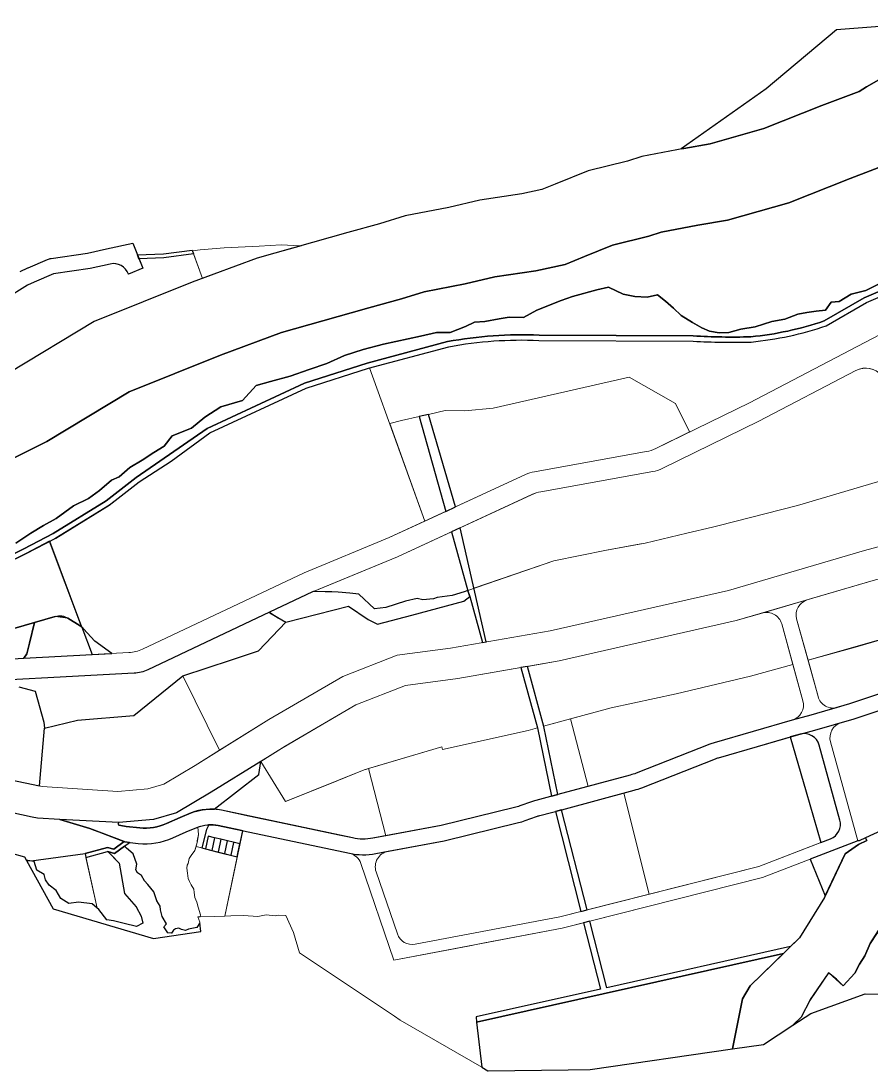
# Model space of a CAD drawing. Header units: millimetres. Extents: x 234550 to 240984, y 469077 to 474234.
# Drawn here: x 236386.1 to 236712.8, y 473750.4 to 474153.5 of the extents above; entities that cross this region are included whole.
import ezdxf

# ---------------------------------------------------------------- set-up
doc = ezdxf.new("R2010")
doc.units = ezdxf.units.MM
for name, color, linetype, lineweight in [('_proposed _Primary_road_Hatch', 7, 'Continuous', 0), ('_Proposed Access Road_Hatch', 255, 'Continuous', 0), ('_Proposed bicycle track hatch', 60, 'Continuous', 30), ('_Proposed institutional precinct_hatch', 150, 'Continuous', 0), ('_proposed OS-1_hatch', 70, 'Continuous', 0), ('_proposed OS-2 _hatch', 83, 'Continuous', 0), ('_Proposed religious institution_hatch', 30, 'Continuous', 0), ('_Proposed UV_1_a_hatch', 31, 'Continuous', 0), ('_Proposed_footpath hatch', 161, 'Continuous', 30), ('_Proposed_parking', 253, 'Continuous', 30), ('_Propossed _Secondary_road_Hatch', 251, 'Continuous', 0), ('E1', 108, 'Continuous', 30), ('E2', 106, 'Continuous', 30), ('E4', 53, 'Continuous', 30)]:
    doc.layers.add(name, color=color, linetype=linetype, lineweight=lineweight)
doc.layers.add('_Proposed Service-1 hatch', color=210, linetype='Continuous')
doc.layers.add('_proposed Tertiary_road_Hatch', color=252, linetype='Continuous')
doc.layers.add('_proposed UV_2_Hatch', color=53, linetype='Continuous', lineweight=0, true_color=0xf2d64a)
doc.layers.add('water', color=140, linetype='Continuous', lineweight=30, true_color=0x00cdfe)

msp = doc.modelspace()

# ---------------------------------------------------------------- linework, layer by layer
at = {"layer": '_proposed _Primary_road_Hatch'}
for points in [[(236367.99, 473865.02), (236394.25, 473859.58), (236423.33, 473857.71), (236434.78, 473858.72), (236441, 473860.52), (236452.94, 473867.69), (236481.31, 473885.33), (236509.64, 473901.82), (236530.56, 473910.04), (236550.98, 473912.72), (236589.31, 473919.35), (236657.73, 473934.88), (236709.97, 473950.21), (236748.92, 473960.7), (236796.75, 473969.67), (236834.56, 473976.24), (236881.01, 473987.1), (236897.99, 473988.13), (236931.95, 473985.86), (236974.26, 473984.92), (237013.59, 473982.17), (237040, 473979.95)], [(237038.56, 473968.03), (237012.78, 473970.16), (236973.43, 473972.95), (236932.38, 473973.85), (236896.59, 473976.02), (236882.23, 473975.15), (236836.45, 473964.38), (236798.66, 473957.82), (236751.16, 473948.9), (236713.22, 473938.64), (236660.71, 473923.25), (236592.71, 473907.82), (236553.86, 473901.07), (236533.76, 473898.41), (236514.69, 473890.88), (236487.5, 473875.04), (236459.11, 473857.4), (236445.81, 473849.42), (236437, 473846.86), (236423.7, 473845.7), (236392.45, 473847.41), (236368.08, 473852.71)]]:
    msp.add_lwpolyline(points, dxfattribs=at)
at = {"layer": '_Proposed Access Road_Hatch'}
for points in [[(236692.09, 473894.1), (236683.87, 473923.89, -0.409553), (236687.97, 473931.24), (236670.69, 473926.18, -0.418889), (236678.16, 473922.01), (236686.32, 473892.47, -0.409995), (236682.21, 473885.11), (236682.21, 473885.11), (236689.29, 473886.94), (236699.55, 473889.93, -0.418445)], [(236670.73, 473824.61), (236707.36, 473838.73), (236696.88, 473876.74, -0.409993), (236700.98, 473884.1), (236690.88, 473881.15), (236685.27, 473879.71, -0.409375), (236692.55, 473875.49), (236700.5, 473846.7, -0.385539), (236696.87, 473839.51), (236669.37, 473828.9), (236592.96, 473809.55), (236537.41, 473799.02, -0.373351), (236530.61, 473802.97), (236522.46, 473826.86, -0.456857), (236527.03, 473834.7), (236522.35, 473833.82, -0.098619), (236512.2, 473833.93, -0.264257), (236516.63, 473830), (236529.3, 473792.9), (236593.93, 473805.16)]]:
    msp.add_lwpolyline(points, format="xyb", close=True, dxfattribs=at)
at = {"layer": '_Proposed bicycle track hatch'}
for points in [[(236724.09, 474053.31), (236709.75, 474047.18), (236694.45, 474038.33, -0.058431), (236666.24, 474032.22, -0.020776), (236644.21, 474032.55), (236585.02, 474032.86, 0.056504), (236549.9, 474030.38), (236519.02, 474022.16), (236494.91, 474014.4), (236457.64, 473997.08), (236430.33, 473978.21), (236418.81, 473969.3), (236398.45, 473956.72), (236387.19, 473950.83), (236378.8, 473946.65, -0.015279)], [(236379.85, 473944.95), (236388.1, 473949.05), (236399.45, 473954.98), (236419.95, 473967.65), (236431.48, 473976.57), (236443.8, 473984.52), (236458.66, 473995.35), (236495.64, 474012.53), (236519.58, 474020.24), (236550.34, 474028.43, -0.056439), (236584.97, 474030.86), (236644.15, 474030.55, 0.020793), (236666.37, 474030.22, 0.05896), (236695.28, 474036.5), (236710.65, 474045.39), (236724.98, 474051.52)]]:
    msp.add_lwpolyline(points, format="xyb", dxfattribs=at)
at = {"layer": '_Proposed institutional precinct_hatch'}
msp.add_lwpolyline([(236617.49, 473857.08), (236593.68, 473850.64), (236603.42, 473812.2), (236627.32, 473818.25)], close=True, dxfattribs=at)
at = {"layer": '_proposed OS-1_hatch'}
msp.add_lwpolyline([(236519.97, 474020.37), (236495.76, 474012.56), (236458.78, 473995.37), (236443.92, 473984.54), (236431.6, 473976.59), (236420.07, 473967.67), (236399.56, 473955.01), (236397.15, 473953.74), (236413.51, 473910.21), (236427.55, 473910.97, 0.09717), (236432.77, 473912.29), (236494.79, 473941.59), (236527.49, 473955.12), (236541.21, 473961.47)], format="xyb", close=True, dxfattribs=at)
at = {"layer": '_proposed OS-2 _hatch'}
for p, q in [((236507.86, 473934.25), (236512.36, 473933.8)), ((236538.18, 473931.72), (236540.36, 473931.2))]:
    msp.add_line(p, q, dxfattribs=at)
for points in [[(236476.83, 474062.38), (236493.88, 474067.21), (236493.21, 474067.13), (236486.03, 474067.58), (236477.58, 474067.03), (236464.07, 474066.38), (236454.89, 474065.58), (236451.92, 474065.19), (236455.79, 474054.65)], [(236538.94, 474001.63), (236532.2, 474000.14), (236527.68, 473999), (236541.21, 473961.47), (236549.18, 473965.16)], [(236551.37, 473957.35), (236530.7, 473947.79), (236498.46, 473934.46), (236499.37, 473934.46), (236502.88, 473934.37), (236505.4, 473934.31), (236507.86, 473934.25), (236512.36, 473933.8), (236515.85, 473933.48), (236521.8, 473927.81), (236526.25, 473928.31), (236533.69, 473930.67), (236538.18, 473931.72), (236540.36, 473931.2), (236544.51, 473931.59), (236545.9, 473932.19), (236551.64, 473932.92), (236556.23, 473934.35), (236557.68, 473934.86)], [(236597.1, 473885.54), (236586.77, 473882.73), (236586.79, 473882.66), (236592.22, 473856.46), (236603.89, 473859.62)], [(236469.15, 473832.61), (236453.32, 473836.53), (236452.92, 473835.04), (236451.49, 473833.12), (236450.64, 473831.89), (236450.28, 473830.08), (236449.97, 473829.38), (236449.81, 473828.24), (236450.05, 473826.25), (236450.34, 473824.3), (236450.8, 473823.05), (236451.49, 473821.86), (236452.48, 473820.16), (236452.55, 473818.9), (236452.9, 473816.98), (236453.58, 473815.2), (236454.2, 473813.29), (236455.05, 473810.28), (236454.96, 473809.59), (236460.58, 473809.66), (236464.33, 473809.82)]]:
    msp.add_lwpolyline(points, close=True, dxfattribs=at)
msp.add_lwpolyline([(236499.36, 473934.76, -0.035011), (236498.58, 473934.44), (236499.37, 473934.46)], format="xyb", dxfattribs=at)
msp.add_lwpolyline([(236457.39, 473843.04), (236458.07, 473844.58), (236458.07, 473844.79, 0.074804), (236454.01, 473843.99), (236454.28, 473841.18), (236454.24, 473840.97), (236453.71, 473838.02), (236453.32, 473836.53), (236455.55, 473835.98)], format="xyb", close=True, dxfattribs=at)
at = {"layer": '_Proposed religious institution_hatch'}
msp.add_lwpolyline([(236519.55, 473866.45), (236518.92, 473866.26), (236517.93, 473865.97), (236504.04, 473860.41), (236487.69, 473853.87), (236478.15, 473869.23), (236477.48, 473864.25), (236460.34, 473850.84, -0.034692), (236463.09, 473850.45), (236473.59, 473848.23), (236487.71, 473845.24), (236508.29, 473840.89), (236513.42, 473839.81, 0.098822), (236521.25, 473839.72), (236526.2, 473840.65)], format="xyb", close=True, dxfattribs=at)
at = {"layer": '_Proposed Service-1 hatch'}
msp.add_lwpolyline([(236702.56, 473833.74), (236707.65, 473837.32), (236710.84, 473838.81), (236710.32, 473839.9), (236707.9, 473838.78), (236707.36, 473838.73), (236689.05, 473831.67), (236694.84, 473817.63)], close=True, dxfattribs=at)
msp.add_lwpolyline([(236718.19, 473797.34, -0.198286), (236720.04, 473801.53), (236714.78, 473803.38), (236712.14, 473799.32), (236710.03, 473794.59), (236708.08, 473791.32), (236706.23, 473787.86), (236701.73, 473783.09), (236699.14, 473785.56), (236696.14, 473788.08), (236688.86, 473777.33), (236685.69, 473771.12), (236682.47, 473767.93), (236689.32, 473772.39), (236710.2, 473780.01), (236717.76, 473779.82)], format="xyb", close=True, dxfattribs=at)
at = {"layer": '_proposed Tertiary_road_Hatch'}
for points in [[(236385.76, 474057.36), (236388.75, 474058.71, -0.005228), (236388.87, 474058.76), (236396.33, 474061.92, -0.062122), (236397.76, 474062.32), (236411.65, 474064.33), (236418.9, 474065.99), (236429.05, 474068.12), (236432.92, 474058.53), (236427.36, 474056.28, 0.382224), (236420.34, 474060.17), (236412.75, 474058.42), (236398.67, 474056.39), (236391.21, 474053.23), (236388.6, 474052.06), (236380.08, 474046.69)], [(236782.72, 473917.47), (236704.14, 473891.27), (236689.29, 473886.94), (236682.21, 473885.11), (236652.24, 473876.38, 0.022507), (236650.53, 473875.8), (236622.26, 473864.71, -0.029325), (236620.03, 473863.99), (236592.22, 473856.46), (236583.73, 473854.24, 0.022007), (236582.05, 473853.72), (236577.64, 473852.13, -0.026155), (236575.63, 473851.53), (236547.37, 473844.62), (236521.25, 473839.72, -0.098822), (236513.42, 473839.81), (236463.09, 473850.45, 0.14949), (236451.43, 473849.42), (236447.24, 473847.72), (236441.98, 473845.36, -0.13159), (236431.76, 473843.72), (236426.54, 473844.26, -0.035506), (236423.75, 473844.75, -0.554071), (236423.7, 473845.7), (236401.07, 473846.94), (236412.59, 473843.42, -0.000861), (236426.06, 473838.28), (236431.15, 473837.75, 0.13159), (236444.43, 473839.89), (236449.6, 473842.2), (236453.69, 473843.86, -0.14949), (236461.84, 473844.58), (236512.18, 473833.94, 0.098822), (236522.35, 473833.82), (236548.63, 473838.75), (236577.06, 473845.7, 0.026155), (236579.66, 473846.48), (236584.08, 473848.07, -0.022007), (236585.26, 473848.43), (236593.74, 473850.66), (236621.58, 473858.19, 0.029081), (236624.45, 473859.13), (236652.72, 473870.21, -0.022507), (236653.91, 473870.62), (236683.8, 473879.33), (236690.88, 473881.15), (236705.93, 473885.54), (236784.62, 473911.78, 0.110314)]]:
    msp.add_lwpolyline(points, format="xyb", dxfattribs=at)
at = {"layer": '_Proposed UV_1_a_hatch'}
msp.add_lwpolyline([(236714.95, 473976.55), (236684.18, 473967.46), (236653.61, 473959.68), (236651.53, 473959.1), (236641.79, 473956.83), (236635.32, 473955.26), (236625.7, 473953.01), (236610.85, 473950.33), (236590.63, 473946.17), (236557.68, 473934.85), (236558.42, 473932.48), (236556.07, 473930.71), (236536.13, 473925.34), (236523.05, 473921.95), (236519.43, 473923.74), (236519.21, 473923.87), (236511.88, 473928.84), (236487.82, 473922.71), (236477.25, 473911.64), (236448.29, 473902.1), (236462.37, 473873.55), (236481.31, 473885.33), (236509.64, 473901.82), (236530.56, 473910.04), (236550.98, 473912.72), (236589.31, 473919.35), (236657.73, 473934.88), (236709.97, 473950.21), (236748.92, 473960.7)], dxfattribs=at)
msp.add_lwpolyline([(236803.84, 473934.97), (236812.68, 473942.62, 0.058949), (236815.85, 473946.09), (236816.86, 473948.34), (236803.78, 473958.71), (236765.43, 473951.58), (236747.07, 473947.79), (236713.22, 473938.64), (236687.97, 473931.24, 0.409553), (236683.87, 473923.89), (236688.25, 473908.02), (236753.22, 473926.67), (236768.62, 473930.33), (236787.54, 473934.67), (236798.88, 473936.8), (236799.92, 473931.24), (236803.84, 473934.97)], format="xyb", dxfattribs=at)
msp.add_lwpolyline([(236682.46, 473906.43), (236678.16, 473922.01, 0.418889), (236670.69, 473926.18), (236660.71, 473923.25), (236592.71, 473907.82), (236580.53, 473905.7), (236586.77, 473882.73), (236612.75, 473889.78), (236637.67, 473895.21), (236666.17, 473901.93)], format="xyb", close=True, dxfattribs=at)
msp.add_lwpolyline([(236578.06, 473905.27), (236553.86, 473901.07), (236533.76, 473898.41), (236514.69, 473890.88), (236499.78, 473882.19), (236486.15, 473874.2), (236478.15, 473869.23), (236487.69, 473853.87), (236517.93, 473865.97), (236547.65, 473874.83), (236547.9, 473873.78), (236580.81, 473881.11), (236584.35, 473882.08)], close=True, dxfattribs=at)
at = {"layer": '_proposed UV_2_Hatch'}
msp.add_lwpolyline([(236381.66, 474018.39), (236414.17, 474038.05), (236451.9, 474053.21), (236455.79, 474054.65), (236452.34, 474064.03), (236440.98, 474062.52), (236431.43, 474062.22), (236432.92, 474058.52), (236427.36, 474056.28), (236427.24, 474056.56, 0.368791), (236420.34, 474060.17), (236412.75, 474058.42), (236398.67, 474056.39), (236391.21, 474053.23), (236388.6, 474052.06), (236380.08, 474046.69)], format="xyb", dxfattribs=at)
for points in [[(236684.18, 473967.46), (236714.95, 473976.55), (236740.84, 473988.56), (236716.48, 474017.36, 0.35098), (236706.66, 474019.28), (236669.37, 473999.78), (236632.32, 473981.68, -0.069105), (236628.66, 473980.48), (236585.68, 473972.73, 0.066144), (236582.16, 473971.6), (236582.16, 473971.6), (236554.76, 473958.92), (236560.03, 473935.66), (236590.63, 473946.17), (236610.85, 473950.33), (236624.08, 473952.71), (236625.7, 473953.01), (236635.32, 473955.26), (236641.79, 473956.83), (236651.53, 473959.1), (236653.61, 473959.68)], [(236642.74, 473995.68), (236637.39, 474006.62), (236619.61, 474016.71), (236567.44, 474004.8), (236556.52, 474003.82), (236548.98, 474003.89), (236546.28, 474003.25), (236542.61, 474002.44), (236552.95, 473966.9), (236579.85, 473979.35, -0.063825), (236583.25, 473980.42), (236626.15, 473988.16, 0.069105), (236629.81, 473989.36)], [(236812.07, 473911.54), (236813.2, 473910.36), (236815.05, 473911.35), (236821.37, 473915.84), (236838.75, 473928.11), (236840.25, 473929.03), (236829.43, 473944.37), (236818.3, 473939.68, -0.022403), (236816.61, 473938.08), (236807.81, 473930.48), (236794.33, 473917.63, -0.110312), (236784.62, 473911.78), (236705.93, 473885.54), (236700.98, 473884.1, 0.409995), (236696.88, 473876.74), (236707.36, 473838.73), (236707.9, 473838.78), (236725.62, 473846.94), (236738.3, 473859.31), (236749.46, 473867.81), (236768.02, 473879.18), (236789.62, 473894.32), (236804.5, 473903.85), (236808.62, 473906.13)], [(236768.62, 473930.33), (236755.27, 473927.27), (236706.51, 473913.06), (236688.25, 473908.02), (236692.09, 473894.1, 0.418445), (236699.55, 473889.93), (236704.14, 473891.27), (236772.36, 473914.02)], [(236682.21, 473885.11, 0.409995), (236686.32, 473892.47), (236682.46, 473906.43), (236666.17, 473901.93), (236637.67, 473895.21), (236612.75, 473889.78), (236597.1, 473885.54), (236603.89, 473859.62), (236620.03, 473863.99, 0.029325), (236622.26, 473864.71), (236650.53, 473875.8, -0.022507), (236652.24, 473876.38)], [(236584.35, 473882.08), (236580.81, 473881.11), (236547.9, 473873.78), (236547.65, 473874.83), (236519.55, 473866.45), (236526.2, 473840.65), (236547.37, 473844.62), (236575.63, 473851.53, 0.026155), (236577.64, 473852.13), (236582.05, 473853.72, -0.022007), (236583.73, 473854.24), (236589.8, 473855.83)], [(236681.41, 473878.63), (236653.91, 473870.62, 0.022507), (236652.72, 473870.21), (236624.45, 473859.13, -0.029081), (236621.58, 473858.19), (236617.49, 473857.08), (236627.32, 473818.25), (236669.37, 473828.9), (236693.22, 473838.1)], [(236591.27, 473850.01), (236585.26, 473848.43, 0.022007), (236584.08, 473848.07), (236579.66, 473846.48, -0.026155), (236577.06, 473845.7), (236548.63, 473838.75), (236527.03, 473834.7, 0.45686), (236522.46, 473826.86), (236530.61, 473802.97, 0.373351), (236537.41, 473799.02), (236592.96, 473809.55), (236600.99, 473811.59)], [(236449.81, 473828.24), (236449.97, 473829.38), (236450.28, 473830.08), (236450.64, 473831.89), (236451.49, 473833.12), (236452.92, 473835.04), (236453.71, 473838.02), (236453.82, 473838.71), (236454.28, 473841.18), (236454.01, 473843.97), (236453.69, 473843.86), (236449.6, 473842.2), (236444.43, 473839.89, -0.13159), (236431.15, 473837.75), (236427.84, 473838.09), (236425.84, 473836.63), (236426.63, 473835.86), (236429.26, 473833.7), (236430.62, 473829.76), (236430.25, 473827.6), (236430.82, 473826.5), (236432.38, 473825.41), (236433.6, 473823.41), (236434.83, 473822.01), (236437.15, 473819.13), (236438.32, 473815.7), (236439.62, 473813.67), (236439.64, 473812.24), (236440.33, 473809.65), (236441.95, 473806.88), (236440.96, 473805.7), (236442.54, 473803.44), (236443.93, 473803.21), (236444.72, 473804.39), (236445.49, 473804.99), (236446.73, 473805.16), (236447.74, 473804.72), (236449.24, 473804.29), (236450.4, 473804.78), (236453.64, 473805.48), (236454.76, 473807.3), (236454.74, 473807.53), (236454.07, 473809.58), (236454.96, 473809.59), (236455.05, 473810.28), (236454.2, 473813.29), (236453.58, 473815.2), (236452.9, 473816.98), (236452.55, 473818.9), (236452.48, 473820.16), (236451.49, 473821.86), (236450.8, 473823.05), (236450.34, 473824.3), (236450.05, 473826.25)], [(236602.1, 473807.23), (236593.93, 473805.16), (236564.09, 473799.5), (236562.12, 473799.12), (236557.74, 473798.29), (236529.3, 473792.9), (236516.63, 473830, 0.264257), (236512.2, 473833.93), (236471.26, 473842.59), (236464.33, 473809.82), (236466.69, 473809.93), (236471.51, 473810.02), (236477.03, 473809.63), (236480.25, 473810.35), (236483.75, 473809.97), (236485.02, 473810.18), (236487.76, 473810.04), (236490.77, 473803.54), (236493.1, 473795.75), (236529.46, 473771.35), (236531.63, 473769.9), (236563, 473751.8), (236560.81, 473771.09), (236608.54, 473781.79)]]:
    msp.add_lwpolyline(points, format="xyb", close=True, dxfattribs=at)
for points in [[(236448.29, 473902.1), (236429.46, 473886.82), (236407.89, 473885.06), (236395.17, 473881.97), (236393.3, 473859.78), (236394.25, 473859.58), (236423.33, 473857.71), (236434.78, 473858.72), (236441, 473860.52), (236452.94, 473867.69), (236462.37, 473873.55)], [(236410.72, 473833.82), (236390, 473830.99), (236391.22, 473830.76), (236392.21, 473827.5), (236395.02, 473825.81), (236395.59, 473823.77), (236397.01, 473821.72), (236399.61, 473819.59), (236401.38, 473816.56), (236404.56, 473814.65), (236408.2, 473815.12), (236413.51, 473814.55), (236415.44, 473812.88)], [(236411.05, 473832.35), (236419.4, 473834.59), (236419.42, 473834.58), (236423.76, 473830.18), (236425.89, 473818.54), (236430.37, 473813.43), (236432.22, 473809.8), (236432.95, 473807.11), (236430.43, 473805.82), (236425.75, 473806.94), (236421.62, 473807.99), (236419.13, 473808.43), (236416.02, 473812.39), (236415.44, 473812.88)], [(236677.49, 473827.21), (236670.73, 473824.61), (236604.52, 473807.84), (236610.98, 473782.33), (236681.59, 473798.16), (236685.01, 473801.5), (236686.48, 473803.89), (236694.52, 473816.98), (236694.84, 473817.63), (236689.05, 473831.67)]]:
    msp.add_lwpolyline(points, close=True, dxfattribs=at)
at = {"layer": '_Proposed_footpath hatch'}
for points in [[(236431.43, 474062.22), (236430.83, 474063.71), (236440.86, 474064.02), (236451.81, 474065.48), (236452.34, 474064.03), (236440.98, 474062.52)], [(236542.61, 474002.44), (236538.94, 474001.63), (236549.18, 473965.16), (236552.95, 473966.9)], [(236678.87, 473795.5), (236681.59, 473798.16), (236610.98, 473782.33), (236604.52, 473807.84), (236602.1, 473807.22), (236608.54, 473781.79), (236560.81, 473771.09), (236561.04, 473769.09)]]:
    msp.add_lwpolyline(points, close=True, dxfattribs=at)
for points in [[(236564.69, 473915.09), (236554.76, 473958.92), (236551.37, 473957.35), (236557.71, 473934.73), (236558.42, 473932.48), (236563.29, 473914.85), (236564.69, 473915.09)], [(236586.79, 473882.66), (236580.53, 473905.7), (236578.06, 473905.27), (236584.35, 473882.08), (236584.36, 473882.08), (236589.79, 473855.82), (236592.22, 473856.46), (236586.79, 473882.66)], [(236603.42, 473812.2), (236593.68, 473850.64), (236591.27, 473850.01), (236600.99, 473811.59), (236603.42, 473812.2)]]:
    msp.add_lwpolyline(points, dxfattribs=at)
msp.add_lwpolyline([(236425.84, 473836.63), (236427.84, 473838.09), (236426.06, 473838.28, 0.000022), (236425.72, 473838.41), (236421.75, 473835.52), (236419.4, 473836.14), (236410.72, 473833.82), (236411.05, 473832.35), (236419.4, 473834.59), (236422.06, 473833.89)], format="xyb", close=True, dxfattribs=at)
at = {"layer": '_Proposed_parking'}
for points in [[(236692.55, 473875.49, 0.409375), (236685.27, 473879.71), (236683.8, 473879.33), (236681.41, 473878.63), (236687.58, 473857.47), (236693.22, 473838.1), (236696.87, 473839.51, 0.385539), (236700.5, 473846.7)], [(236471.26, 473842.59), (236470.21, 473842.81), (236461.84, 473844.58, 0.067838), (236458.07, 473844.86), (236458.07, 473844.79), (236458.07, 473844.58), (236457.39, 473843.04), (236455.55, 473835.98), (236469.15, 473832.61)]]:
    msp.add_lwpolyline(points, format="xyb", close=True, dxfattribs=at)
at = {"layer": '_Proposed_parking', "color": 18, "true_color": 0x000000}
for points in [[(236460.41, 473839.92), (236457.98, 473840.53), (236457, 473835.62), (236459.43, 473835.02)], [(236462.84, 473839.32), (236460.41, 473839.92), (236459.43, 473835.02), (236461.86, 473834.41)], [(236465.27, 473838.72), (236464.29, 473833.81)], [(236467.7, 473838.12), (236466.72, 473833.21)]]:
    msp.add_lwpolyline(points, dxfattribs=at)
msp.add_lwpolyline([(236469.15, 473832.61), (236470.13, 473837.51), (236462.84, 473839.32), (236461.86, 473834.41)], close=True, dxfattribs=at)
at = {"layer": '_Propossed _Secondary_road_Hatch'}
for points in [[(236761.44, 474056.87), (236704.42, 474027.13), (236665.76, 474006.92), (236629.81, 473989.36, -0.069105), (236626.15, 473988.16), (236583.25, 473980.42, 0.063825), (236579.85, 473979.35), (236527.49, 473955.12), (236494.79, 473941.59), (236432.77, 473912.29, -0.09717), (236427.55, 473910.97), (236326.05, 473905.48, 0.04103)], [(236327.14, 473897.53), (236429.55, 473903.06, 0.09717), (236434.77, 473904.39), (236498.03, 473934.28), (236530.7, 473947.79), (236582.28, 473971.66, -0.063825), (236585.68, 473972.73), (236628.66, 473980.48, 0.069105), (236632.32, 473981.68), (236669.37, 473999.78), (236706.66, 474019.28, -0.367159), (236716.6, 474017.21)]]:
    msp.add_lwpolyline(points, format="xyb", dxfattribs=at)
at = {"layer": 'E1'}
msp.add_line((236410.72, 473833.82), (236419.4, 473836.14), dxfattribs=at)
for points in [[(236721.03, 474134.13), (236710.64, 474128.2), (236707.9, 474126.45), (236693.53, 474121.02), (236671.27, 474112.16), (236650.67, 474106.34), (236640.52, 474104.58), (236624.43, 474101.46), (236618.96, 474099.7), (236603.89, 474096), (236591.14, 474090.84), (236586.11, 474088.76), (236578.43, 474087.12), (236562.31, 474084.7), (236550.31, 474081.88), (236533.62, 474078.63), (236523.79, 474075.63), (236511.61, 474072.23), (236504.77, 474070.3), (236476.83, 474062.38), (236451.9, 474053.21), (236414.17, 474038.05), (236381.66, 474018.39)], [(236361.22, 473974.81), (236396.09, 473992.07), (236427.61, 474011.12), (236462.67, 474025.21), (236486.11, 474033.83), (236512.92, 474041.43), (236519.72, 474043.34), (236532.2, 474046.84), (236540.88, 474049.48), (236556.61, 474052.54), (236567.98, 474055.22), (236583.79, 474057.59), (236595.06, 474059.99), (236602.51, 474063.08), (236613.14, 474067.38), (236627.14, 474070.81), (236631.92, 474072.35), (236645.95, 474075.07), (236657.33, 474077.05), (236680.92, 474083.71), (236704.37, 474093.04), (236721.44, 474099.49)], [(236715.07, 474052.31), (236710.49, 474050.06), (236704.79, 474048.56), (236700.24, 474045.83), (236697.08, 474045.53), (236694.97, 474042.44), (236691.32, 474042.09), (236687.76, 474041.61), (236684.31, 474040.88), (236679.32, 474039.06), (236674.38, 474038.16), (236667.92, 474036.02), (236662.4, 474035.1), (236657.85, 474033.91), (236654.17, 474033.71), (236650.38, 474034.41), (236647.5, 474035.73), (236643.92, 474037.71), (236639.52, 474040.36), (236636.58, 474043.2), (236633.53, 474045.92), (236630.5, 474048.38), (236626.55, 474047.43), (236621.76, 474047.68), (236617.3, 474048.59), (236611.63, 474051.3), (236607.13, 474050.31), (236597.82, 474047.72), (236593.48, 474046.22), (236584.15, 474042.43), (236579.05, 474039.65), (236573.59, 474039.8), (236569.72, 474039.17), (236564.23, 474038.13), (236560.28, 474037.87), (236556.76, 474036.22), (236550.89, 474033.88), (236545.59, 474033.93), (236539.56, 474032.49), (236525.31, 474029.34), (236517.47, 474027.37), (236510.34, 474025.09), (236503.6, 474021.97), (236496.8, 474019.71), (236489.46, 474017.13), (236481.91, 474015.04), (236476.36, 474013.54), (236471.12, 474007.71), (236462.84, 474005.32), (236456.73, 474001.33), (236451.55, 473997.13), (236444.17, 473994.19), (236441.13, 473990.25), (236437.11, 473987.83), (236432.71, 473984.84), (236427.93, 473981.99), (236423.84, 473978.45), (236420.91, 473977.21), (236416.3, 473973.27), (236412.08, 473970.17), (236406.27, 473967.32), (236399.65, 473962.44), (236394.72, 473959.76), (236389.96, 473956.81), (236384.19, 473952.99)], [(236409.55, 473920.76), (236408.87, 473921.25), (236404.14, 473924.21), (236399.31, 473924.89), (236391.28, 473922.6), (236389.44, 473914.64), (236388.41, 473910.51), (236387.21, 473908.79), (236413.51, 473910.21)], [(236367.99, 473865.02), (236393.3, 473859.78), (236395.17, 473881.97)], [(236725.62, 473846.94), (236710.31, 473839.93), (236710.84, 473838.81), (236707.65, 473837.32), (236702.56, 473833.74), (236694.52, 473816.98), (236685.01, 473801.5), (236666.08, 473783.03), (236663.12, 473778.12), (236659.25, 473758.82), (236671.12, 473760.55), (236682.47, 473767.93), (236685.69, 473771.12), (236689.22, 473777.86), (236696.25, 473787.99), (236701.73, 473783.09), (236706.23, 473787.86), (236708.08, 473791.32), (236710.03, 473794.59), (236712.14, 473799.32), (236717.42, 473807.45)]]:
    msp.add_lwpolyline(points, dxfattribs=at)
for points in [[(236378.8, 473946.65), (236387.19, 473950.83), (236398.45, 473956.72), (236418.81, 473969.3), (236430.33, 473978.21), (236457.64, 473997.08), (236494.91, 474014.4), (236519.02, 474022.16), (236549.9, 474030.38, -0.056504), (236585.02, 474032.86), (236644.21, 474032.55, 0.020776), (236666.24, 474032.22, 0.058431), (236694.45, 474038.33), (236709.75, 474047.18), (236724.09, 474053.31)], [(236368.3, 473915.87), (236391.28, 473922.6), (236399.31, 473924.89, -0.21243), (236404.14, 473924.21), (236408.87, 473921.25, -0.034601), (236409.54, 473920.77), (236397.14, 473953.78), (236388.1, 473949.05), (236379.85, 473944.95, -0.015042)], [(236385.35, 473897.86), (236391.63, 473896.18), (236394.95, 473884.26), (236395.17, 473881.97), (236407.89, 473885.06), (236429.46, 473886.82), (236448.29, 473902.1), (236466.89, 473908.26), (236477.25, 473911.64), (236487.82, 473922.71), (236484.89, 473924.16), (236481.66, 473926.23), (236481.66, 473926.23), (236481.56, 473926.49), (236434.77, 473904.39, -0.09717), (236429.55, 473903.06), (236353.57, 473898.96)]]:
    msp.add_lwpolyline(points, format="xyb", dxfattribs=at)
for points in [[(236515.85, 473933.48), (236512.36, 473933.8), (236507.86, 473934.25), (236505.4, 473934.31), (236502.88, 473934.37), (236499.37, 473934.46), (236498.58, 473934.44), (236498.4, 473934.43), (236498.03, 473934.28), (236481.56, 473926.49), (236481.66, 473926.23), (236487.82, 473922.71), (236511.88, 473928.84), (236519.43, 473923.74), (236523.05, 473921.95), (236536.13, 473925.34), (236556.07, 473930.71), (236558.42, 473932.48), (236557.67, 473934.85), (236556.23, 473934.35), (236551.64, 473932.92), (236545.9, 473932.19), (236544.51, 473931.59), (236540.36, 473931.2), (236538.18, 473931.72), (236533.69, 473930.67), (236526.25, 473928.31), (236521.8, 473927.81)], [(236391.28, 473922.6), (236368.3, 473915.87), (236368.3, 473915.87), (236366.2, 473914.76), (236355.87, 473909.31), (236354.03, 473908.47), (236353.82, 473906.98), (236387.21, 473908.79), (236388.41, 473910.51), (236389.44, 473914.64)], [(236412.59, 473843.42), (236401.07, 473846.94), (236392.45, 473847.41), (236390.49, 473847.84), (236368.08, 473852.71), (236361.02, 473854.38), (236360.88, 473852.77), (236360.16, 473847.35), (236360.16, 473844.28), (236359.87, 473840.22), (236387.52, 473832.54), (236388.26, 473831.2), (236388.77, 473831.23), (236390, 473830.99), (236410.72, 473833.82), (236419.4, 473836.14), (236421.75, 473835.52), (236425.72, 473838.41)], [(236432.38, 473825.41), (236430.82, 473826.5), (236430.25, 473827.6), (236430.62, 473829.76), (236429.26, 473833.7), (236426.63, 473835.86), (236425.84, 473836.63), (236422.06, 473833.89), (236419.42, 473834.58), (236420.82, 473833.17), (236423.79, 473830.16), (236425.89, 473818.54), (236430.4, 473813.4), (236432.22, 473809.8), (236432.95, 473807.11), (236430.43, 473805.82), (236425.75, 473806.94), (236421.62, 473807.99), (236419.13, 473808.43), (236416.02, 473812.39), (236413.51, 473814.55), (236408.2, 473815.12), (236404.56, 473814.65), (236401.38, 473816.56), (236399.61, 473819.59), (236397.01, 473821.72), (236395.59, 473823.77), (236395.02, 473825.81), (236392.21, 473827.5), (236391.22, 473830.76), (236388.77, 473831.23), (236388.26, 473831.2), (236398.52, 473812.58), (236436.97, 473801.24), (236455.19, 473803.94), (236454.76, 473807.3), (236453.64, 473805.48), (236450.4, 473804.78), (236449.24, 473804.29), (236447.74, 473804.72), (236446.73, 473805.16), (236445.49, 473804.99), (236444.72, 473804.39), (236443.93, 473803.21), (236442.54, 473803.44), (236440.96, 473805.7), (236441.95, 473806.88), (236440.33, 473809.65), (236439.64, 473812.24), (236439.62, 473813.67), (236438.32, 473815.7), (236437.15, 473819.13), (236434.83, 473822.01), (236433.6, 473823.41)]]:
    msp.add_lwpolyline(points, close=True, dxfattribs=at)
for points in [[(236414.44, 473915.32), (236410.19, 473920.13, 0.036263), (236409.57, 473920.74), (236409.55, 473920.76), (236413.51, 473910.21), (236421, 473910.61)], [(236477.48, 473864.25), (236478.15, 473869.23), (236459.11, 473857.4), (236445.81, 473849.42), (236437, 473846.86), (236423.7, 473845.7, 0.554071), (236423.75, 473844.75, 0.035506), (236426.54, 473844.26), (236431.76, 473843.72, 0.13159), (236441.98, 473845.36), (236447.24, 473847.72), (236451.43, 473849.42, -0.114206), (236460.34, 473850.84)]]:
    msp.add_lwpolyline(points, format="xyb", close=True, dxfattribs=at)
at = {"layer": 'E2'}
msp.add_lwpolyline([(236721.03, 474134.13), (236729.57, 474136.15), (236733.02, 474139.29), (236738.09, 474142.1), (236742.84, 474152.74), (236744.03, 474153.47), (236699.16, 474150.1), (236672.21, 474127.41), (236639.58, 474104.4), (236640.52, 474104.58), (236650.67, 474106.34), (236671.27, 474112.16), (236693.53, 474121.02), (236707.9, 474126.45), (236710.64, 474128.2)], close=True, dxfattribs=at)
at = {"layer": 'E4'}
msp.add_lwpolyline([(236663.12, 473778.12), (236666.09, 473783.03), (236678.86, 473795.5), (236561.04, 473769.09), (236563, 473751.8), (236565.34, 473750.45), (236565.49, 473750.36), (236596.15, 473750.76), (236604.64, 473750.87), (236659.25, 473758.82)], close=True, dxfattribs=at)
at = {"layer": 'water'}
for points in [[(236721.44, 474099.49), (236704.37, 474093.04), (236680.92, 474083.71), (236657.33, 474077.05), (236645.95, 474075.07), (236631.92, 474072.35), (236627.14, 474070.81), (236613.14, 474067.38), (236602.51, 474063.08), (236595.06, 474059.99), (236583.79, 474057.59), (236567.98, 474055.22), (236556.61, 474052.54), (236540.88, 474049.48), (236532.2, 474046.84), (236519.72, 474043.34), (236512.92, 474041.43), (236486.11, 474033.83), (236462.67, 474025.21), (236427.61, 474011.12), (236396.09, 473992.07), (236361.22, 473974.81)], [(236384.19, 473952.99), (236389.96, 473956.81), (236394.72, 473959.76), (236399.65, 473962.44), (236406.27, 473967.32), (236412.08, 473970.17), (236416.3, 473973.27), (236420.91, 473977.21), (236423.84, 473978.45), (236427.93, 473981.99), (236432.71, 473984.84), (236437.11, 473987.83), (236441.13, 473990.25), (236444.17, 473994.19), (236451.55, 473997.13), (236456.73, 474001.33), (236462.84, 474005.32), (236471.12, 474007.71), (236476.36, 474013.54), (236481.91, 474015.04), (236489.46, 474017.13), (236496.8, 474019.71), (236503.6, 474021.97), (236510.34, 474025.09), (236517.47, 474027.37), (236525.31, 474029.34), (236539.56, 474032.49), (236545.59, 474033.93), (236550.89, 474033.88), (236556.76, 474036.22), (236560.28, 474037.87), (236564.23, 474038.13), (236569.72, 474039.17), (236573.59, 474039.8), (236579.05, 474039.65), (236584.15, 474042.43), (236593.48, 474046.22), (236597.82, 474047.72), (236607.13, 474050.31), (236611.63, 474051.3), (236617.3, 474048.59), (236621.76, 474047.68), (236626.55, 474047.43), (236630.5, 474048.38), (236633.53, 474045.92), (236636.58, 474043.2), (236639.52, 474040.36), (236643.92, 474037.71), (236647.5, 474035.73), (236650.38, 474034.41), (236654.17, 474033.71), (236657.85, 474033.91), (236662.4, 474035.1), (236667.92, 474036.02), (236674.38, 474038.16), (236679.32, 474039.06), (236684.31, 474040.88), (236687.76, 474041.61), (236691.32, 474042.09), (236694.97, 474042.44), (236697.08, 474045.53), (236700.24, 474045.83), (236704.79, 474048.56), (236710.49, 474050.06), (236715.07, 474052.31)]]:
    msp.add_lwpolyline(points, dxfattribs=at)

doc.saveas('drawing.dxf')
